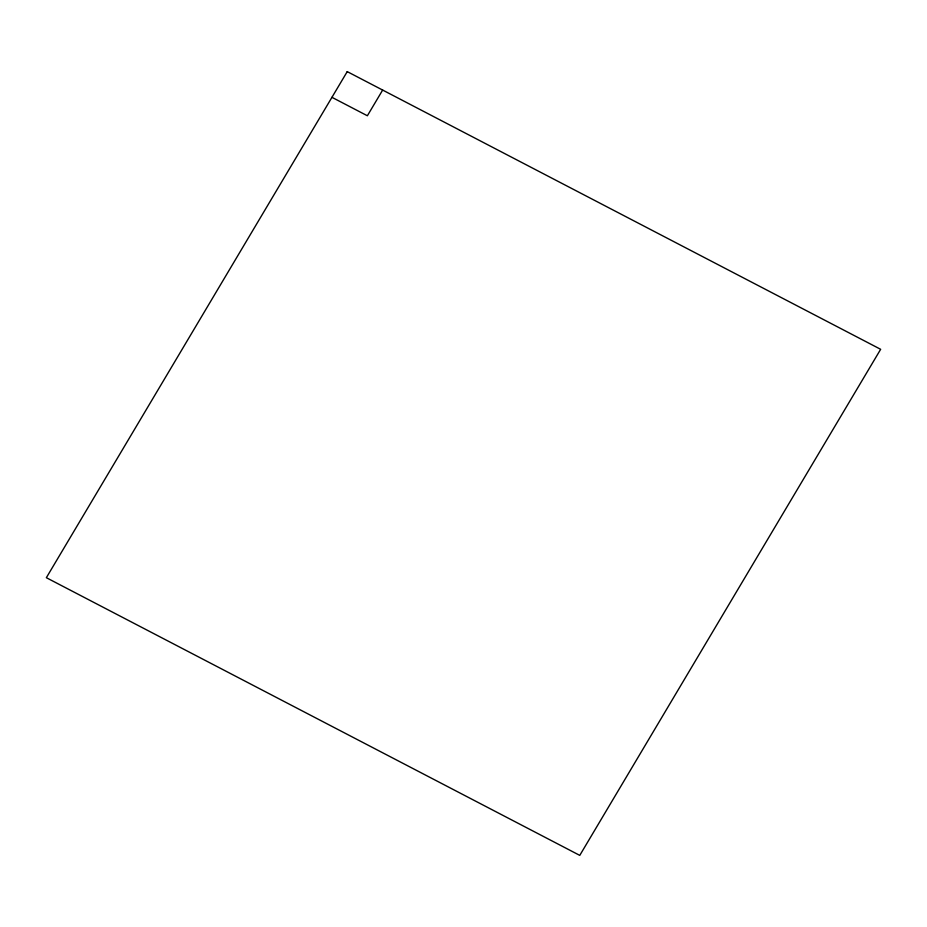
<?xml version="1.0" encoding="UTF-8"?>
<svg xmlns="http://www.w3.org/2000/svg" width="927" height="927" viewBox="0 0 927 927"><rect width="100%" height="100%" fill="white"/><g stroke="black" fill="none" stroke-linecap="round" stroke-linejoin="round"><path stroke-width="1.39" d="M382.654 90.07L367.37 115.759L331.959 97.323M347.231 71.622L46.35 577.695L579.769 855.378L880.65 349.305L347.231 71.622"/></g></svg>
